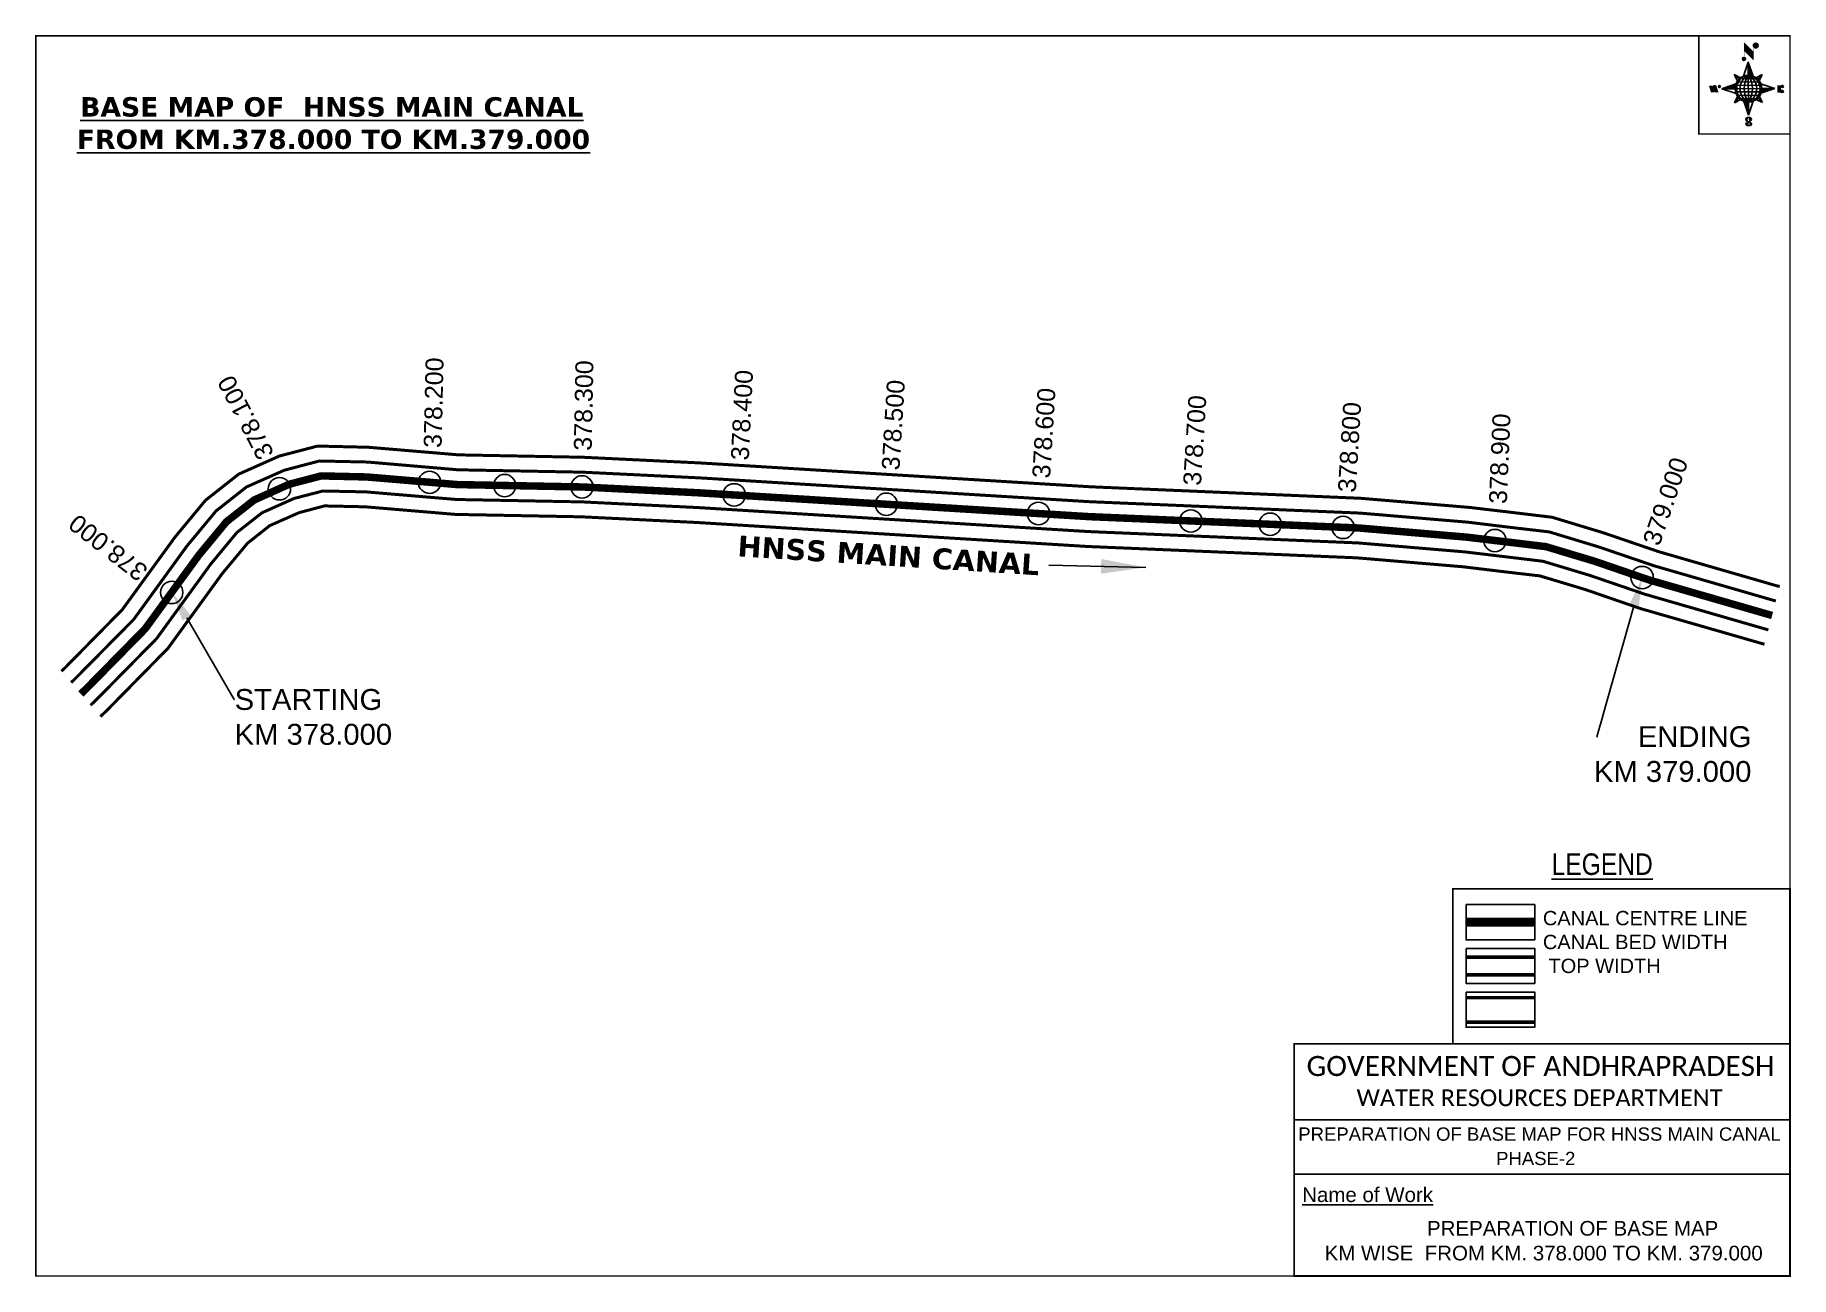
# Model space of a CAD drawing. Header units: inches. Extents: x 820737 to 821913, y 1578809 to 1579641.
import ezdxf
from ezdxf import colors
from ezdxf.entities.mleader import LeaderData, LeaderLine
from ezdxf.enums import TextEntityAlignment as Align
from ezdxf.math import Vec2, Vec3

# ---------------------------------------------------------------- set-up
doc = ezdxf.new("R2010")
doc.units = ezdxf.units.IN
doc.header["$LTSCALE"] = 15
doc.header["$MEASUREMENT"] = 0
doc.header["$PDMODE"] = 32
doc.header["$PDSIZE"] = 15
doc.linetypes.add('HIDDEN2', pattern=[0.1875, 0.125, -0.0625])
for name, color, linetype in [('AQUADUCT', 1, 'Continuous'), ('bord', 1, 'Continuous'), ('CANAL1', 7, 'Continuous'), ('CSMark', 72, 'Continuous'), ('DCBMS', 232, 'Continuous'), ('PAGE', 7, 'Continuous'), ('TEXT', 6, 'Continuous')]:
    doc.layers.add(name, color=color, linetype=linetype)
doc.styles.add('ARIALN', font='ARIALN_1.TTF')
doc.styles.get("Standard").update_dxf_attribs({"font": 'ARIAL_1.TTF'})
doc.dimstyles.get("Standard").update_dxf_attribs({"dimtxt": 20, "dimasz": 0.18, "dimexe": 0.18, "dimexo": 0.0625, "dimgap": 0.09, "dimtad": 0, "dimtih": 1, "dimtoh": 1, "dimdec": 4, "dimzin": 0, "dimdsep": 46, "dimtxsty": 'Standard', "dimcen": 0.09, "dimadec": 0, "dimazin": 0, "dimtfac": 1, "dimtdec": 4, "dimtofl": 0, "dimtmove": 0, "dimatfit": 3, "dimfxl": 0, "dimtolj": 1, "dimtzin": 0, "dimarcsym": 0})
pattern_1 = [(267.297113149, (-8720374.938, 50637915.138), (10.5367255337, -0.497431438), [])]
pattern_2 = [(357.297113149, (-8720374.938, 50637915.138), (0.497431438, 10.5367255337), [])]

# ---------------------------------------------------------------- blocks, each defined once
blk = doc.blocks.new('*X26')
at = {"color": 0, "linetype": 'Continuous'}
for p, q in [((6321.6, 240.5), (6322.3, 241.2)), ((6321.6, 240.3), (6322.3, 241)), ((6321.6, 240.1), (6322.3, 240.8)), ((6321.6, 239.9), (6322.4, 240.7)), ((6321.6, 239.8), (6322.4, 240.6)), ((6321.6, 239.6), (6322.5, 240.5)), ((6321.6, 239.4), (6322.5, 240.3)), ((6321.6, 239.2), (6322.6, 240.2)), ((6321.7, 239.1), (6322.6, 240.1)), ((6321.8, 240.8), (6322.4, 241.4)), ((6321.8, 239), (6322.7, 240)), ((6321.8, 239), (6322.8, 239.9)), ((6321.9, 238.9), (6322.9, 239.8)), ((6322, 238.8), (6323, 239.7)), ((6322.1, 241.3), (6322.4, 241.6)), ((6322.1, 238.7), (6323.1, 239.6)), ((6322.2, 238.6), (6323.1, 239.6)), ((6322.3, 238.5), (6323.2, 239.5)), ((6322.4, 238.5), (6323.3, 239.4)), ((6322.5, 238.4), (6323.4, 239.3)), ((6322.7, 238.4), (6323.6, 239.3)), ((6322.8, 238.3), (6323.7, 239.2)), ((6322.9, 238.3), (6323.8, 239.1)), ((6323.1, 238.2), (6323.9, 239.1)), ((6323.2, 238.2), (6324, 239)), ((6323.3, 238.2), (6324.2, 239)), ((6323.5, 238.1), (6324.3, 238.9)), ((6323.7, 238.1), (6324.4, 238.9)), ((6323.8, 238.1), (6324.6, 238.8)), ((6324.1, 238.2), (6324.7, 238.8)), ((6324.3, 238.3), (6324.9, 238.8)), ((6324.6, 238.3), (6325.1, 238.8)), ((6324.8, 238.4), (6325.2, 238.8)), ((6325.1, 238.5), (6325.4, 238.8)), ((6325.4, 238.6), (6325.6, 238.8))]:
    blk.add_line(p, q, dxfattribs=at)
blk = doc.blocks.new('*X25')
at = {"color": 0, "linetype": 'Continuous'}
for p, q in [((6324.4, 240.3), (6324.5, 240.4)), ((6324.6, 240.3), (6324.8, 240.5)), ((6324.7, 240.2), (6325, 240.5)), ((6324.8, 240.2), (6325.2, 240.6)), ((6325, 240.1), (6325.5, 240.6)), ((6325.1, 240.1), (6325.6, 240.6)), ((6325.2, 240), (6325.8, 240.6)), ((6325.3, 240), (6326, 240.6)), ((6325.4, 239.9), (6326.1, 240.6)), ((6325.5, 239.8), (6326.2, 240.5)), ((6325.6, 239.8), (6326.3, 240.5)), ((6325.7, 239.7), (6326.5, 240.4)), ((6325.9, 239.6), (6326.6, 240.3)), ((6326, 239.5), (6326.7, 240.3)), ((6326, 239.4), (6326.8, 240.2)), ((6326.1, 239.3), (6327, 240.2)), ((6326.2, 239.3), (6327.1, 240.1)), ((6326.3, 239.2), (6327.1, 240)), ((6326.4, 239.1), (6327.2, 239.9)), ((6326.5, 239), (6327.3, 239.8)), ((6326.5, 238.9), (6327.4, 239.7)), ((6326.6, 238.8), (6327.5, 239.6)), ((6326.7, 238.7), (6327.5, 239.5)), ((6326.8, 238.6), (6327.6, 239.4)), ((6326.8, 238.5), (6327.7, 239.3)), ((6326.8, 236.5), (6327.4, 237)), ((6326.9, 238.3), (6327.8, 239.2)), ((6326.9, 238.2), (6327.9, 239.1)), ((6326.9, 236.8), (6327.6, 237.4)), ((6327, 238.1), (6327.8, 239)), ((6327, 237.9), (6327.8, 238.8)), ((6327, 237.8), (6327.8, 238.6)), ((6327, 237.6), (6327.8, 238.4)), ((6327, 237.4), (6327.8, 238.2)), ((6327, 237.3), (6327.8, 238)), ((6327, 237.1), (6327.8, 237.9))]:
    blk.add_line(p, q, dxfattribs=at)
blk = doc.blocks.new('H')
at = {"layer": 'bord', "extrusion": (0.000427885, 0.004792, 0.999988)}
h = blk.add_hatch(dxfattribs=at)
h.set_pattern_fill('LINE', color=8, scale=84.387686, angle=-2.7029, style=0)
h.set_pattern_definition(pattern_2)
h.paths.add_polyline_path([(-492, 786, -0.090992), (-448, 775), (-486, 912)])
h = blk.add_hatch(dxfattribs=at)
h.set_pattern_fill('LINE', color=8, scale=84.387686, angle=-92.7029, style=0)
h.set_pattern_definition(pattern_1)
h.paths.add_polyline_path([(-625, 665, -0.090992), (-615, 710), (-751, 671)])
h = blk.add_hatch(dxfattribs=at)
h.set_pattern_fill('LINE', color=8, scale=84.387686, angle=-2.7029, style=0)
h.set_pattern_definition(pattern_2)
h.paths.add_polyline_path([(-504, 533, -0.090992), (-549, 543), (-510, 406)])
h = blk.add_hatch(dxfattribs=at)
h.set_pattern_fill('LINE', color=8, scale=84.387686, angle=-92.7029, style=0)
h.set_pattern_definition(pattern_1)
h.paths.add_polyline_path([(-246, 647), (-372, 653, -0.090992), (-382, 609)])
for p, q in [((-519, 1020, -1217), (-435, 927, -1216)), ((-516, 1087, -1217), (-432, 994, -1217)), ((-538, 774, -1216), (-487, 906, -1216)), ((-487, 906, -1216), (-493, 780, -1216)), ((-487, 906, -1216), (-448, 769, -1216)), ((-865, 701, -1215), (-847, 638, -1215)), ((-847, 700, -1215), (-829, 637, -1215)), ((-829, 699, -1215), (-811, 636, -1215)), ((-829, 699, -1215), (-811, 698, -1215)), ((-811, 698, -1215), (-794, 635, -1215)), ((-752, 665, -1215), (-615, 704, -1215)), ((-627, 794, -1216), (-567, 760, -1216)), ((-627, 794, -1216), (-584, 747, -1215)), ((-599, 731, -1215), (-627, 794, -1216)), ((-421, 753, -1216), (-359, 781, -1216)), ((-359, 781, -1216), (-405, 739, -1216)), ((-359, 781, -1216), (-392, 721, -1215)), ((-379, 693, -1215), (-246, 641, -1215)), ((-213, 669, -1215), (-217, 601, -1215)), ((-752, 665, -1215), (-625, 659, -1215)), ((-619, 614, -1215), (-752, 665, -1215)), ((-639, 526, -1214), (-606, 585, -1215)), ((-639, 526, -1214), (-593, 568, -1215)), ((-577, 553, -1215), (-639, 526, -1214)), ((-511, 400, -1214), (-549, 537, -1214)), ((-460, 533, -1215), (-511, 400, -1214)), ((-505, 527, -1214), (-511, 400, -1214)), ((-371, 513, -1214), (-431, 546, -1215)), ((-371, 513, -1214), (-414, 560, -1215)), ((-399, 576, -1215), (-371, 513, -1214)), ((-246, 641, -1215), (-383, 603, -1215)), ((-373, 647, -1215), (-246, 641, -1215)), ((-197, 600, -1215), (-194, 668, -1215))]:
    blk.add_line(p, q, dxfattribs=at)
at = {"layer": 'bord', "color": 8, "linetype": 'ByBlock', "extrusion": (0.000427885, 0.004792, 0.999988)}
for p, q in [((-375, 679, -1215), (-620, 691, -1215)), ((-386, 711, -1215), (-605, 722, -1215)), ((-411, 744, -1216), (-578, 752, -1216)), ((-493, 780, -1216), (-505, 527, -1214)), ((-373, 647, -1215), (-625, 659, -1215)), ((-378, 616, -1215), (-623, 628, -1215)), ((-392, 585, -1215), (-611, 595, -1215)), ((-420, 555, -1215), (-587, 562, -1215))]:
    blk.add_line(p, q, dxfattribs=at)
at = {"layer": 'bord', "extrusion": (0.000427885, 0.004792, 0.999988), "elevation": -1212}
for points, const_width in [([(-522, 960), (-516, 1093)], 1.61), ([(-434, 933), (-428, 1066)], 1.61), ([(-870, 707), (-846, 706)], 0.642), ([(-829, 643), (-821, 678)], 0.642), ([(-793, 641), (-782, 694)], 0.642), ([(-223, 676), (-174, 673)], 0.706), ([(-829, 643), (-855, 644)], 0.642), ([(-811, 642), (-784, 641)], 0.642), ([(-177, 605), (-226, 607)], 0.706), ([(-195, 645), (-185, 644)], 0.706)]:
    blk.add_lwpolyline(points, dxfattribs=dict(at, const_width=const_width))
for points, const_width in [([(-414, 1073, 1), (-398, 1058, 1)], 22.3), ([(-530, 950, 1), (-520, 939, 1)], 14.8), ([(-776, 697, 1), (-769, 690, 1)], 8.9), ([(-180, 618, 1), (-173, 611, 1)], 9.79), ([(-178, 667, 1), (-171, 660, 1)], 9.79), ([(-490, 362, 1), (-498, 369, 1)], 11.1), ([(-525, 322, 1), (-533, 329, 1)], 11.1)]:
    blk.add_lwpolyline(points, format="xyb", close=True, dxfattribs=dict(at, const_width=const_width))
for points in [[(-537, 317), (-531, 310), (-520, 307), (-505, 307), (-494, 310), (-486, 318), (-487, 326), (-491, 333), (-494, 336), (-503, 341), (-522, 347), (-530, 352), (-534, 355), (-537, 363), (-537, 373), (-530, 381), (-520, 384), (-504, 384), (-493, 380), (-487, 373)], [(-522, 348), (-526, 354), (-528, 361), (-528, 371), (-526, 375), (-521, 381), (-515, 384)], [(-505, 307), (-499, 312), (-497, 319), (-497, 327), (-501, 335), (-509, 343)]]:
    blk.add_lwpolyline(points, dxfattribs=at)
at = {"layer": 'bord', "extrusion": (0.000427885, 0.004792, 0.999988)}
for centre, radius in [((-406, 1065, -1212), 22.3), ((-525, 944, -1212), 14.8), ((-773, 694, -1212), 8.9), ((-498, 659, -1212), 127), ((-177, 615, -1212), 9.79), ((-174, 663, -1212), 9.79), ((-494, 365, -1212), 11.1), ((-529, 325, -1212), 11.1)]:
    blk.add_circle(centre, radius, dxfattribs=at)
at = {"layer": 'bord', "color": 8, "linetype": 'ByBlock', "extrusion": (0.000427885, 0.004792, 0.999988)}
for centre, radius, start, end in [((-482, 658, -1212), 128, 94.9254, 259.6691), ((-437, 656, -1212), 141, 113.2864, 241.308), ((-316, 651, -1212), 222, 142.5892, 212.0053), ((-560, 662, -1212), 141, 293.2864, 61.308), ((-681, 668, -1212), 222, 322.5892, 32.0053), ((-515, 660, -1212), 128, 274.9254, 79.6691)]:
    blk.add_arc(centre, radius, start, end, dxfattribs=at)
at = {"layer": 'bord', "extrusion": (0.000427885, 0.004792, 0.999988)}
for points in [[(-516, 1093, -1212), (-431, 1000, -1212), (-519, 1026, -1212), (-434, 933, -1212)], [(-864, 707, -1212), (-846, 706, -1212), (-846, 644, -1212), (-829, 643, -1212)], [(-829, 705, -1212), (-811, 704, -1212), (-811, 642, -1212), (-793, 641, -1212)], [(-193, 674, -1212), (-197, 606, -1212), (-213, 675, -1212), (-216, 607, -1212)]]:
    blk.add_solid(points, dxfattribs=at)
at = {"layer": 'bord', "extrusion": (0.000427885, 0.004792, 0.999988), "xscale": 7.977342409717546, "yscale": 7.977342408231451, "zscale": 7.977342408476333, "rotation": 138.0840426661453}
for name, p in [('*X25', (38301, -31929, -1212)), ('*X26', (38314, -31951, -1212))]:
    blk.add_blockref(name, p, dxfattribs=at)

msp = doc.modelspace()

# ---------------------------------------------------------------- linework, layer by layer
at = {"layer": 'CANAL1', "color": 200, "const_width": 2}
for points in [[(820754.2, 1579214.7), (820756.4, 1579216.8), (820795, 1579256), (820830.4, 1579304.7), (820850.8, 1579329.3), (820873, 1579346.8), (820900.2, 1579358.9), (820925.8, 1579365.6), (820959.8, 1579364.8), (821020.5, 1579359.7), (821103.8, 1579358.1), (821182, 1579354.3), (821444, 1579338.3), (821624.8, 1579330.6), (821697.5, 1579324.5), (821726.4, 1579321.1), (821753, 1579317.9), (821787.6, 1579307.4), (821824.2, 1579294.9), (821903.7, 1579271.9), (821905.5, 1579271.5)], [(820780.3, 1579184.3), (820784.4, 1579188.2), (820825.6, 1579230.1), (820862, 1579280.2), (820878.9, 1579300.5), (820893.8, 1579312.3), (820913.5, 1579321), (820930.5, 1579325.5), (820957.7, 1579324.9), (821018.4, 1579319.8), (821102.4, 1579318.2), (821179.8, 1579314.4), (821442, 1579298.3), (821622.2, 1579290.7), (821693.4, 1579284.7), (821721.6, 1579281.3), (821744.8, 1579278.6), (821775.4, 1579269.4), (821812.2, 1579256.7), (821892.8, 1579233.5), (821895.3, 1579232.8)]]:
    msp.add_lwpolyline(points, dxfattribs=at)
at = {"layer": 'CANAL1', "color": 5, "const_width": 2}
for points in [[(820760.7, 1579207.1), (820763.4, 1579209.7), (820802.7, 1579249.5), (820838.3, 1579298.6), (820857.8, 1579322.1), (820878.2, 1579338.2), (820903.5, 1579349.4), (820927, 1579355.6), (820959.3, 1579354.9), (821019.9, 1579349.7), (821103.4, 1579348.1), (821181.5, 1579344.3), (821443.5, 1579328.3), (821624.1, 1579320.7), (821696.5, 1579314.6), (821725.2, 1579311.1), (821751, 1579308.1), (821784.6, 1579297.9), (821821.2, 1579285.4), (821901, 1579262.3), (821902.9, 1579261.8)], [(820773.7, 1579191.9), (820777.4, 1579195.4), (820818, 1579236.6), (820854.1, 1579286.3), (820871.8, 1579307.7), (820888.6, 1579320.9), (820910.1, 1579330.5), (820929.4, 1579335.5), (820958.2, 1579334.9), (821018.9, 1579329.8), (821102.8, 1579328.2), (821180.4, 1579324.4), (821442.5, 1579308.3), (821622.9, 1579300.7), (821694.4, 1579294.7), (821722.8, 1579291.3), (821746.9, 1579288.4), (821778.4, 1579278.9), (821815.2, 1579266.3), (821895.5, 1579243.1), (821897.9, 1579242.4)]]:
    msp.add_lwpolyline(points, dxfattribs=at)
at = {"layer": 'CANAL1', "color": 1, "linetype": 'HIDDEN2', "ltscale": 8, "const_width": 5}
msp.add_lwpolyline([(820767.2, 1579199.5), (820770.4, 1579202.5), (820810.3, 1579243.1), (820846.2, 1579292.4), (820864.8, 1579314.9), (820883.4, 1579329.5), (820906.8, 1579340), (820928.2, 1579345.6), (820958.7, 1579344.9), (821019.4, 1579339.8), (821103.1, 1579338.2), (821180.9, 1579334.3), (821443, 1579318.3), (821623.5, 1579310.7), (821695.5, 1579304.6), (821724, 1579301.2), (821748.9, 1579298.2), (821781.5, 1579288.4), (821818.2, 1579275.8), (821898.2, 1579252.7), (821900.4, 1579252.1)], dxfattribs=at)
at = {"layer": 'CANAL1', "color": 1, "linetype": 'HIDDEN2', "ltscale": 100, "const_width": 6, "elevation": -0.4}
msp.add_lwpolyline([(821741.4, 1579046.5), (821695.3, 1579046.5)], dxfattribs=at)
at = {"layer": 'CANAL1', "color": 5, "const_width": 2.4, "elevation": -0.4}
for points in [[(821741.4, 1579023.2), (821695.3, 1579023.2)], [(821741.4, 1579011.2), (821695.3, 1579011.2)]]:
    msp.add_lwpolyline(points, dxfattribs=at)
at = {"layer": 'CANAL1', "color": 200, "const_width": 2.4, "elevation": -0.4}
for points in [[(821741.4, 1578996), (821695.3, 1578996)], [(821741.4, 1578979.5), (821695.3, 1578979.5)]]:
    msp.add_lwpolyline(points, dxfattribs=at)
at = {"layer": 'CSMark', "color": 3}
for p in [(820900.3, 1579337), (821000.9, 1579341.3), (821051.2, 1579339.1), (821103, 1579338.2), (821205, 1579332.9), (821306.9, 1579326.6), (821408.9, 1579320.4), (821510.9, 1579315.4), (821564.1, 1579313.2), (821612.9, 1579311.1), (821714.7, 1579302.3), (821813.3, 1579277.5), (820828.1, 1579267.5)]:
    msp.add_point(p, dxfattribs=at)
at = {"layer": 'PAGE', "const_width": 1}
msp.add_lwpolyline([(820737.1, 1578809.5), (821912.4, 1578809.5), (821912.4, 1579640.5), (820737.1, 1579640.5), (820737.1, 1578809.5)], dxfattribs=at)
at = {"layer": 'PAGE'}
for points, const_width in [([(821912.4, 1579640.5), (821851.3, 1579640.5), (821851.3, 1579574.7), (821912.4, 1579574.7)], 1), ([(821686.5, 1579068.9), (821912.4, 1579068.9), (821912.4, 1578965.1), (821686.5, 1578965.1)], 1.2), ([(821580.2, 1578965.1), (821912.4, 1578965.1), (821912.4, 1578809.5), (821580.2, 1578809.5)], 1.2)]:
    msp.add_lwpolyline(points, close=True, dxfattribs=dict(at, const_width=const_width))
at = {"layer": 'PAGE', "elevation": -0.4}
for points in [[(821695.3, 1579058.3), (821741.4, 1579058.3), (821741.4, 1579034.7), (821695.3, 1579034.7)], [(821695.3, 1579029), (821741.4, 1579029), (821741.4, 1579005.5), (821695.3, 1579005.5)], [(821695.3, 1578999.7), (821741.4, 1578999.7), (821741.4, 1578976.2), (821695.3, 1578976.2)]]:
    msp.add_lwpolyline(points, close=True, dxfattribs=at)
at = {"layer": 'PAGE'}
for points in [[(821580.2, 1578914.1), (821912.4, 1578914.1)], [(821580.2, 1578877.8), (821912.4, 1578877.8)]]:
    msp.add_lwpolyline(points, dxfattribs=at)

# ---------------------------------------------------------------- block references
at = {"layer": 'AQUADUCT', "color": 1, "xscale": 0.0703495379661093, "yscale": 0.07034953800030053, "zscale": 0.07034953795990817, "rotation": 3.078330607406165}
msp.add_blockref('H', (821922, 1579561.1, 85.4), dxfattribs=at)

# ---------------------------------------------------------------- texts
at = {"layer": 'CANAL1', "insert": (821206.8, 1579305.8), "char_height": 14, "width": 205.129, "attachment_point": 1, "rotation": 356.3833}
msp.add_mtext('\\pi0.96322;{\\fVerdana|b1|i0|c0|p34;HNSS MAIN CANAL}', dxfattribs=at)
at = {"layer": 'CSMark', "color": 1}
for s, rotation, p in [('378.200', 88.7002, (821002.9, 1579364.4)), ('378.300', 88.9029, (821103.5, 1579362.5)), ('378.100', 117.6682, (820891.7, 1579357.8)), ('378.400', 87.196, (821208.7, 1579356.1)), ('378.500', 86.5011, (821309.7, 1579349.5)), ('378.600', 86.5011, (821410.6, 1579344.1)), ('378.700', 86.5011, (821511.7, 1579339.2)), ('378.800', 86.5011, (821615.4, 1579334.6)), ('378.900', 87.5779, (821716.6, 1579326.9)), ('379.000', 71.1658, (821819.1, 1579299.9)), ('378.000', 142.2024, (820809.4, 1579278.9))]:
    msp.add_text(s, height=12, rotation=rotation, dxfattribs=at).set_placement(p, align=Align.MIDDLE_LEFT)
at = {"layer": 'PAGE', "extrusion": (0.000201441, 0.004807, 0.999988), "style": 'ARIALN'}
msp.add_text('%%ULEGEND', height=14.4, rotation=359.9999, dxfattribs=at).set_placement((821786.5, 1579066.4, 7755.9), align=Align.MIDDLE)
at = {"layer": 'PAGE', "extrusion": (0.000201441, 0.004807, 0.999988)}
for s, height, p in [('PREPARATION OF BASE MAP FOR HNSS MAIN CANAL', 8.878, (821582.9, 1578881.1, 7755)), ('%%UName of Work', 9.822, (821585.5, 1578840, 7753.7))]:
    msp.add_text(s, height=height, rotation=359.9999, dxfattribs=at).set_placement(p)
for s, height, p in [('PHASE-2', 8.88, (821742, 1578869.2, 7754.9)), ('PREPARATION OF BASE MAP', 9.822, (821766.7, 1578822.4, 7753.7)), ('KM WISE  FROM KM. 378.000 TO KM. 379.000', 9.822, (821747.3, 1578805.8, 7753.7))]:
    msp.add_text(s, height=height, rotation=359.9999, dxfattribs=at).set_placement(p, align=Align.MIDDLE_CENTER)
at = {"layer": 'PAGE', "extrusion": (0.000201441, 0.004807, 0.999988), "attachment_point": 1, "text_direction": (1, -1e-06, -0.000201)}
for s, insert, char_height, width in [('CANAL CENTRE LINE CANAL BED WIDTH {\\H2.3732x; }\\P TOP WIDTH{\\H1.9155x; }', (821746.8, 1579054.1, -0.4), 9.6, 168.926), ('\\pi3.5885;{\\fCalibri|b0|i0|c0|p34;\\H1.3333x;GOVERNMENT OF ANDHRAPRADESH\\P\\pi37.073;\\H0.83998x;WATER RESOURCES DEPARTMENT}', (821584.9, 1578956.9, -1.3), 10.059, 321.276)]:
    msp.add_mtext(s, dxfattribs=dict(at, insert=insert, char_height=char_height, width=width))
at = {"layer": 'TEXT', "color": 1, "insert": (820745, 1579599.4), "char_height": 13, "width": 379.826, "attachment_point": 1}
msp.add_mtext('\\pi21.755;{\\fVerdana|b1|i0|c0|p34;\\LBASE MAP OF  HNSS MAIN CANAL \\P\\pi19.564;FROM KM.378.000 TO KM.379.000}', dxfattribs=at)

# ---------------------------------------------------------------- leaders
at = {"layer": 'CANAL1'}
msp.add_leader([(821480.8, 1579284.3), (821415.8, 1579285.8)], dimstyle='Standard', override={"dimasz": 30, "dimgap": 0.09, "dimtad": 0}, dxfattribs=at)
at = {"layer": 'DCBMS', "color": 5}
ml = msp.add_multileader_mtext('Standard', dxfattribs=at)
ml.set_content('STARTING\\PKM 378.000', color=5)
ml.set_leader_properties()
ml.build(insert=Vec2(0, 0))
ml.multileader.update_dxf_attribs({"dogleg_length": 0.36, "arrow_head_size": 20})
ctx = ml.context
ctx.base_point, ctx.char_height, ctx.arrow_head_size, ctx.landing_gap_size, ctx.plane_origin = Vec3(820870.3, 1579195.7), 14, 20, 0.09, Vec3(821041.1, 1579268.4)
notes = []
notes.append((ctx, [(1, (1, 1, 0), (820869.9, 1579195.7), (1, 0), 0.36, [(0, [(820828.2, 1579267.7)], 0, [])])]))
ctx.mtext.insert, ctx.mtext.flow_direction = Vec3(820870.3, 1579202.8), 5
for ctx, leaders in notes:
    for number, flags, end, landing, length, lines in leaders:
        leader = LeaderData()
        leader.index, (leader.has_last_leader_line, leader.has_dogleg_vector, leader.attachment_direction) = number, flags
        leader.last_leader_point, leader.dogleg_vector, leader.dogleg_length = Vec3(end), Vec3(landing), length
        for number, points, colour, breaks in lines:
            line = LeaderLine()
            line.index, line.vertices, line.color, line.breaks = number, Vec3.list(points), colors.encode_raw_color(colour), breaks
            leader.lines.append(line)
        ctx.leaders.append(leader)

# ---------------------------------------------------------------- next in the draw order: leaders
ml = msp.add_multileader_mtext('Standard', dxfattribs=at)
ml.set_content('ENDING \\PKM 379.000', color=5)
ml.set_leader_properties()
ml.build(insert=Vec2(0, 0))
ml.multileader.update_dxf_attribs({"dogleg_length": 0.36, "arrow_head_size": 20})
ctx = ml.context
ctx.base_point, ctx.char_height, ctx.arrow_head_size, ctx.landing_gap_size, ctx.plane_origin = Vec3(821783.3, 1579170.8), 14, 20, 0.09, Vec3(821927, 1579383.1)
ctx.text_align_type = 2
notes = []
notes.append((ctx, [(1, (1, 1, 0), (821783, 1579170.8), (1, 0), 0.36, [(0, [(821813.3, 1579277.5)], 0, [])])]))
ctx.mtext.insert, ctx.mtext.width, ctx.mtext.alignment, ctx.mtext.flow_direction = Vec3(821886.5, 1579177.9), 109.049, 3, 5
ctx.mtext.has_bg_fill, ctx.mtext.bg_color, ctx.mtext.bg_scale_factor, ctx.mtext.bg_transparency, ctx.mtext.use_window_bg_color = 1, -1027028792, 1.5, 0, 1
for ctx, leaders in notes:
    for number, flags, end, landing, length, lines in leaders:
        leader = LeaderData()
        leader.index, (leader.has_last_leader_line, leader.has_dogleg_vector, leader.attachment_direction) = number, flags
        leader.last_leader_point, leader.dogleg_vector, leader.dogleg_length = Vec3(end), Vec3(landing), length
        for number, points, colour, breaks in lines:
            line = LeaderLine()
            line.index, line.vertices, line.color, line.breaks = number, Vec3.list(points), colors.encode_raw_color(colour), breaks
            leader.lines.append(line)
        ctx.leaders.append(leader)

doc.saveas('drawing.dxf')
